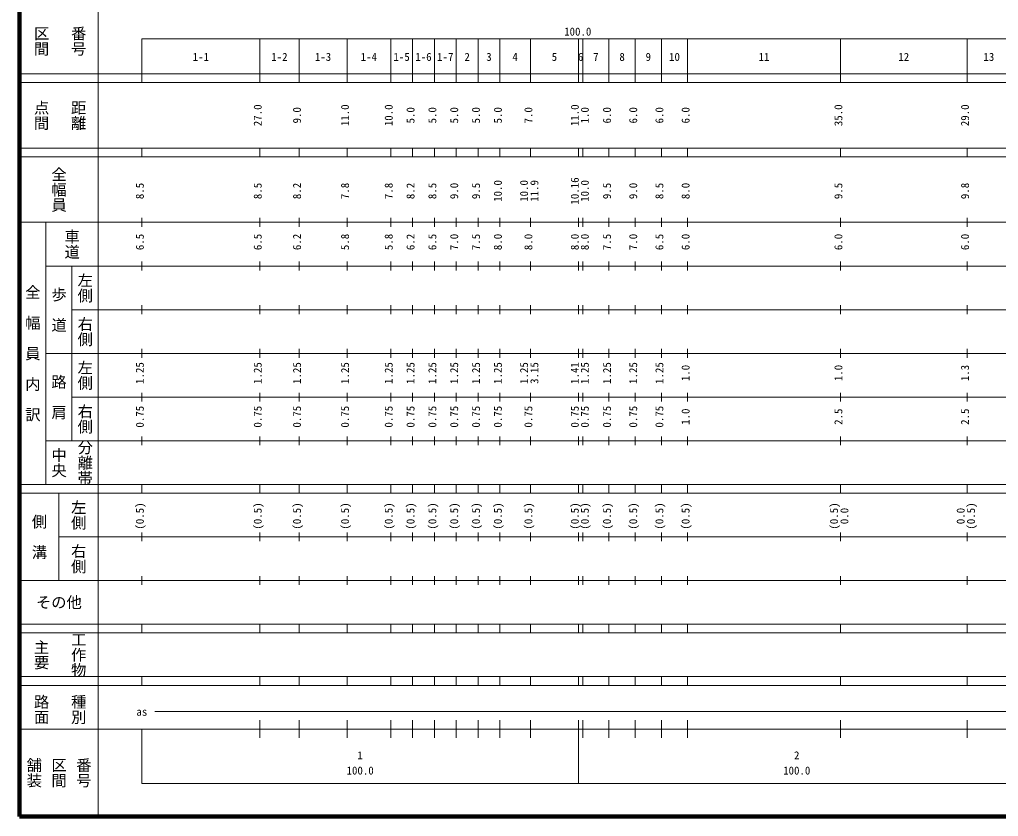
# Model space of a CAD drawing. Units: millimetres, scale not verified. Extents: x 40000 to 680000, y 20000 to 380000.
# Drawn here: x 40000 to 264194, y 20000 to 202409 of the extents above; entities that cross this region are included whole.
import ezdxf
from ezdxf.enums import TextEntityAlignment as Align

# ---------------------------------------------------------------- set-up
doc = ezdxf.new("R2010")
doc.units = ezdxf.units.MM
doc.header["$LTSCALE"] = 1000
doc.layers.add('M-TTL', color=2, linetype='Continuous', lineweight=140)
doc.layers.add('M-TTL-BAND', color=7, linetype='Continuous', lineweight=13)
doc.styles.add('@ＭＳ ゴシック', font='')
doc.styles.add('ＭＳ ゴシック', font='')
doc.styles.get('@ＭＳ ゴシック').set_extended_font_data('@MS Gothic')
doc.styles.get('ＭＳ ゴシック').set_extended_font_data('MS Gothic')

msp = doc.modelspace()

# ---------------------------------------------------------------- linework, layer by layer
at = {"layer": 'M-TTL'}
for p, q in [((40000, 380000), (40000, 20000)), ((40000, 20000), (680000, 20000))]:
    msp.add_line(p, q, dxfattribs=at)
at = {"layer": 'M-TTL-BAND'}
for p, q in [((58000, 370000), (58000, 20000)), ((68000, 198000), (579000, 198000)), ((68000, 198000), (68000, 188000)), ((95000, 188000), (95000, 198000)), ((104000, 188000), (104000, 198000)), ((115000, 188000), (115000, 198000)), ((125000, 188000), (125000, 198000)), ((130000, 188000), (130000, 198000)), ((135000, 188000), (135000, 198000)), ((140000, 188000), (140000, 198000)), ((145000, 188000), (145000, 198000)), ((150000, 188000), (150000, 198000)), ((157000, 188000), (157000, 198000)), ((168000, 188000), (168000, 198000)), ((169000, 188000), (169000, 198000)), ((175000, 188000), (175000, 198000)), ((181000, 188000), (181000, 198000)), ((187000, 188000), (187000, 198000)), ((193000, 188000), (193000, 198000)), ((228000, 188000), (228000, 198000)), ((257000, 188000), (257000, 198000)), ((40000, 190000), (579000, 190000)), ((40000, 188000), (579000, 188000)), ((40000, 173000), (579000, 173000)), ((68000, 171000), (68000, 173000)), ((95000, 171000), (95000, 173000)), ((104000, 171000), (104000, 173000)), ((115000, 171000), (115000, 173000)), ((125000, 171000), (125000, 173000)), ((130000, 171000), (130000, 173000)), ((135000, 171000), (135000, 173000)), ((140000, 171000), (140000, 173000)), ((145000, 171000), (145000, 173000)), ((150000, 171000), (150000, 173000)), ((157000, 171000), (157000, 173000)), ((168000, 171000), (168000, 173000)), ((169000, 171000), (169000, 173000)), ((175000, 171000), (175000, 173000)), ((181000, 171000), (181000, 173000)), ((187000, 171000), (187000, 173000)), ((193000, 171000), (193000, 173000)), ((228000, 171000), (228000, 173000)), ((257000, 171000), (257000, 173000)), ((40000, 171000), (579000, 171000)), ((68000, 155000), (68000, 157000)), ((95000, 155000), (95000, 157000)), ((104000, 155000), (104000, 157000)), ((115000, 155000), (115000, 157000)), ((125000, 155000), (125000, 157000)), ((130000, 155000), (130000, 157000)), ((135000, 155000), (135000, 157000)), ((140000, 155000), (140000, 157000)), ((145000, 155000), (145000, 157000)), ((150000, 155000), (150000, 157000)), ((157000, 155000), (157000, 157000)), ((168000, 155000), (168000, 157000)), ((169000, 155000), (169000, 157000)), ((175000, 155000), (175000, 157000)), ((181000, 155000), (181000, 157000)), ((187000, 155000), (187000, 157000)), ((193000, 155000), (193000, 157000)), ((228000, 155000), (228000, 157000)), ((257000, 155000), (257000, 157000)), ((40000, 156000), (579000, 156000)), ((46000, 96000), (46000, 156000)), ((46000, 146000), (579000, 146000)), ((52000, 146000), (52000, 106000)), ((68000, 145000), (68000, 147000)), ((95000, 145000), (95000, 147000)), ((104000, 145000), (104000, 147000)), ((115000, 145000), (115000, 147000)), ((125000, 145000), (125000, 147000)), ((130000, 145000), (130000, 147000)), ((135000, 145000), (135000, 147000)), ((140000, 145000), (140000, 147000)), ((145000, 145000), (145000, 147000)), ((150000, 145000), (150000, 147000)), ((157000, 145000), (157000, 147000)), ((168000, 145000), (168000, 147000)), ((169000, 145000), (169000, 147000)), ((175000, 145000), (175000, 147000)), ((181000, 145000), (181000, 147000)), ((187000, 145000), (187000, 147000)), ((193000, 145000), (193000, 147000)), ((228000, 145000), (228000, 147000)), ((257000, 145000), (257000, 147000)), ((68000, 135000), (68000, 137000)), ((95000, 135000), (95000, 137000)), ((104000, 135000), (104000, 137000)), ((115000, 135000), (115000, 137000)), ((125000, 135000), (125000, 137000)), ((130000, 135000), (130000, 137000)), ((135000, 135000), (135000, 137000)), ((140000, 135000), (140000, 137000)), ((145000, 135000), (145000, 137000)), ((150000, 135000), (150000, 137000)), ((157000, 135000), (157000, 137000)), ((168000, 135000), (168000, 137000)), ((169000, 135000), (169000, 137000)), ((175000, 135000), (175000, 137000)), ((181000, 135000), (181000, 137000)), ((187000, 135000), (187000, 137000)), ((193000, 135000), (193000, 137000)), ((228000, 135000), (228000, 137000)), ((257000, 135000), (257000, 137000)), ((52000, 136000), (579000, 136000)), ((46000, 126000), (579000, 126000)), ((68000, 125000), (68000, 127000)), ((95000, 125000), (95000, 127000)), ((104000, 125000), (104000, 127000)), ((115000, 125000), (115000, 127000)), ((125000, 125000), (125000, 127000)), ((130000, 125000), (130000, 127000)), ((135000, 125000), (135000, 127000)), ((140000, 125000), (140000, 127000)), ((145000, 125000), (145000, 127000)), ((150000, 125000), (150000, 127000)), ((157000, 125000), (157000, 127000)), ((168000, 125000), (168000, 127000)), ((169000, 125000), (169000, 127000)), ((175000, 125000), (175000, 127000)), ((181000, 125000), (181000, 127000)), ((187000, 125000), (187000, 127000)), ((193000, 125000), (193000, 127000)), ((228000, 125000), (228000, 127000)), ((257000, 125000), (257000, 127000)), ((68000, 115000), (68000, 117000)), ((95000, 115000), (95000, 117000)), ((104000, 115000), (104000, 117000)), ((115000, 115000), (115000, 117000)), ((125000, 115000), (125000, 117000)), ((130000, 115000), (130000, 117000)), ((135000, 115000), (135000, 117000)), ((140000, 115000), (140000, 117000)), ((145000, 115000), (145000, 117000)), ((150000, 115000), (150000, 117000)), ((157000, 115000), (157000, 117000)), ((168000, 115000), (168000, 117000)), ((169000, 115000), (169000, 117000)), ((175000, 115000), (175000, 117000)), ((181000, 115000), (181000, 117000)), ((187000, 115000), (187000, 117000)), ((193000, 115000), (193000, 117000)), ((228000, 115000), (228000, 117000)), ((257000, 115000), (257000, 117000)), ((52000, 116000), (579000, 116000)), ((46000, 106000), (579000, 106000)), ((68000, 105000), (68000, 107000)), ((95000, 105000), (95000, 107000)), ((104000, 105000), (104000, 107000)), ((115000, 105000), (115000, 107000)), ((125000, 105000), (125000, 107000)), ((130000, 105000), (130000, 107000)), ((135000, 105000), (135000, 107000)), ((140000, 105000), (140000, 107000)), ((145000, 105000), (145000, 107000)), ((150000, 105000), (150000, 107000)), ((157000, 105000), (157000, 107000)), ((168000, 105000), (168000, 107000)), ((169000, 105000), (169000, 107000)), ((175000, 105000), (175000, 107000)), ((181000, 105000), (181000, 107000)), ((187000, 105000), (187000, 107000)), ((193000, 105000), (193000, 107000)), ((228000, 105000), (228000, 107000)), ((257000, 105000), (257000, 107000)), ((40000, 96000), (579000, 96000)), ((68000, 94000), (68000, 96000)), ((95000, 94000), (95000, 96000)), ((104000, 94000), (104000, 96000)), ((115000, 94000), (115000, 96000)), ((125000, 94000), (125000, 96000)), ((130000, 94000), (130000, 96000)), ((135000, 94000), (135000, 96000)), ((140000, 94000), (140000, 96000)), ((145000, 94000), (145000, 96000)), ((150000, 94000), (150000, 96000)), ((157000, 94000), (157000, 96000)), ((168000, 94000), (168000, 96000)), ((169000, 94000), (169000, 96000)), ((175000, 94000), (175000, 96000)), ((181000, 94000), (181000, 96000)), ((187000, 94000), (187000, 96000)), ((193000, 94000), (193000, 96000)), ((228000, 94000), (228000, 96000)), ((257000, 94000), (257000, 96000)), ((40000, 94000), (579000, 94000)), ((49000, 94000), (49000, 74000)), ((49000, 84000), (579000, 84000)), ((68000, 83000), (68000, 85000)), ((95000, 83000), (95000, 85000)), ((104000, 83000), (104000, 85000)), ((115000, 83000), (115000, 85000)), ((125000, 83000), (125000, 85000)), ((130000, 83000), (130000, 85000)), ((135000, 83000), (135000, 85000)), ((140000, 83000), (140000, 85000)), ((145000, 83000), (145000, 85000)), ((150000, 83000), (150000, 85000)), ((157000, 83000), (157000, 85000)), ((168000, 83000), (168000, 85000)), ((169000, 83000), (169000, 85000)), ((175000, 83000), (175000, 85000)), ((181000, 83000), (181000, 85000)), ((187000, 83000), (187000, 85000)), ((193000, 83000), (193000, 85000)), ((228000, 83000), (228000, 85000)), ((257000, 83000), (257000, 85000)), ((40000, 74000), (579000, 74000)), ((68000, 73000), (68000, 75000)), ((95000, 73000), (95000, 75000)), ((104000, 73000), (104000, 75000)), ((115000, 73000), (115000, 75000)), ((125000, 73000), (125000, 75000)), ((130000, 73000), (130000, 75000)), ((135000, 73000), (135000, 75000)), ((140000, 73000), (140000, 75000)), ((145000, 73000), (145000, 75000)), ((150000, 73000), (150000, 75000)), ((157000, 73000), (157000, 75000)), ((168000, 73000), (168000, 75000)), ((169000, 73000), (169000, 75000)), ((175000, 73000), (175000, 75000)), ((181000, 73000), (181000, 75000)), ((187000, 73000), (187000, 75000)), ((193000, 73000), (193000, 75000)), ((228000, 73000), (228000, 75000)), ((257000, 73000), (257000, 75000)), ((40000, 64000), (579000, 64000)), ((68000, 62000), (68000, 64000)), ((95000, 62000), (95000, 64000)), ((104000, 62000), (104000, 64000)), ((115000, 62000), (115000, 64000)), ((125000, 62000), (125000, 64000)), ((130000, 62000), (130000, 64000)), ((135000, 62000), (135000, 64000)), ((140000, 62000), (140000, 64000)), ((145000, 62000), (145000, 64000)), ((150000, 62000), (150000, 64000)), ((157000, 62000), (157000, 64000)), ((168000, 62000), (168000, 64000)), ((169000, 62000), (169000, 64000)), ((175000, 62000), (175000, 64000)), ((181000, 62000), (181000, 64000)), ((187000, 62000), (187000, 64000)), ((193000, 62000), (193000, 64000)), ((228000, 62000), (228000, 64000)), ((257000, 62000), (257000, 64000)), ((40000, 62000), (579000, 62000)), ((40000, 52000), (579000, 52000)), ((68000, 50000), (68000, 52000)), ((95000, 50000), (95000, 52000)), ((104000, 50000), (104000, 52000)), ((115000, 50000), (115000, 52000)), ((125000, 50000), (125000, 52000)), ((130000, 50000), (130000, 52000)), ((135000, 50000), (135000, 52000)), ((140000, 50000), (140000, 52000)), ((145000, 50000), (145000, 52000)), ((150000, 50000), (150000, 52000)), ((157000, 50000), (157000, 52000)), ((168000, 50000), (168000, 52000)), ((169000, 50000), (169000, 52000)), ((175000, 50000), (175000, 52000)), ((181000, 50000), (181000, 52000)), ((187000, 50000), (187000, 52000)), ((193000, 50000), (193000, 52000)), ((228000, 50000), (228000, 52000)), ((257000, 50000), (257000, 52000)), ((40000, 50000), (579000, 50000)), ((71000, 44000), (558000, 44000)), ((95000, 38000), (95000, 42000)), ((104000, 38000), (104000, 42000)), ((115000, 38000), (115000, 42000)), ((125000, 38000), (125000, 42000)), ((130000, 38000), (130000, 42000)), ((135000, 38000), (135000, 42000)), ((140000, 38000), (140000, 42000)), ((145000, 38000), (145000, 42000)), ((150000, 38000), (150000, 42000)), ((157000, 38000), (157000, 42000)), ((168000, 27500), (168000, 42000)), ((169000, 38000), (169000, 42000)), ((175000, 38000), (175000, 42000)), ((181000, 38000), (181000, 42000)), ((187000, 38000), (187000, 42000)), ((193000, 38000), (193000, 42000)), ((228000, 38000), (228000, 42000)), ((257000, 38000), (257000, 42000)), ((40000, 40000), (579000, 40000)), ((68000, 40000), (68000, 27500)), ((68000, 27500), (579000, 27500))]:
    msp.add_line(p, q, dxfattribs=at)

# ---------------------------------------------------------------- texts
at = {"layer": 'M-TTL-BAND', "style": '@ＭＳ ゴシック'}
for s, p in [('区間', (45000, 197500)), ('番号', (53500, 197500)), ('点間', (45000, 180500)), ('距離', (53500, 180500)), ('全幅員', (49000, 163500)), ('車道', (52000, 151000)), ('左側', (55000, 141000)), ('全\u3000幅\u3000員\u3000内\u3000訳', (43000, 126000)), ('歩\u3000道', (49000, 136000)), ('右側', (55000, 131000)), ('左側', (55000, 121000)), ('路\u3000肩', (49000, 116000)), ('右側', (55000, 111000)), ('分離帯', (55000, 101000)), ('中央', (49000, 101000)), ('左側', (53500, 89000)), ('側\u3000溝', (44500, 84000)), ('右側', (53500, 79000)), ('工作物', (53500, 57000)), ('主要', (45000, 57000)), ('路面', (45000, 44500)), ('種別', (53500, 44500)), ('舗装', (43333, 30000)), ('区間', (49000, 30000)), ('番号', (54667, 30000))]:
    msp.add_text(s, height=2566, rotation=270, dxfattribs=at).set_placement(p, align=Align.MIDDLE_CENTER)
at = {"layer": 'M-TTL-BAND', "style": 'ＭＳ ゴシック'}
for s, p in [('100.0', (167844, 198195)), ('1-1', (81500, 192405)), ('1-2', (99500, 192405)), ('1-3', (109500, 192405)), ('1-4', (120000, 192405)), ('1-5', (127500, 192405)), ('1-6', (132500, 192405)), ('1-7', (137500, 192405)), ('2', (142500, 192405)), ('3', (147500, 192405)), ('4', (153500, 192405)), ('5', (162500, 192405)), ('6', (168500, 192405)), ('7', (172000, 192405)), ('8', (178000, 192405)), ('9', (184000, 192405)), ('10', (190000, 192405)), ('11', (210500, 192405)), ('12', (242500, 192405)), ('13', (262000, 192405)), ('as', (68000, 42500)), ('1', (118000, 32523)), ('2', (218000, 32523)), ('100.0', (118000, 29033)), ('100.0', (218000, 29033))]:
    msp.add_text(s, height=1833, dxfattribs=at).set_placement(p, align=Align.BOTTOM_CENTER)
for s, p in [('27.0', (96000, 180500)), ('9.0', (105000, 180500)), ('11.0', (116000, 180500)), ('10.0', (126000, 180500)), ('5.0', (131000, 180500)), ('5.0', (136000, 180500)), ('5.0', (141000, 180500)), ('5.0', (146000, 180500)), ('5.0', (151000, 180500)), ('7.0', (158000, 180500)), ('11.0', (168625, 180500)), ('1.0', (170921, 180500)), ('6.0', (176000, 180500)), ('6.0', (182000, 180500)), ('6.0', (188000, 180500)), ('6.0', (194000, 180500)), ('35.0', (229000, 180500)), ('29.0', (258000, 180500)), ('10.16', (168625, 163174)), ('8.5', (69000, 163174)), ('8.5', (96000, 163174)), ('8.2', (105000, 163174)), ('7.8', (116000, 163174)), ('7.8', (126000, 163174)), ('8.2', (131000, 163174)), ('8.5', (136000, 163174)), ('9.0', (141000, 163174)), ('9.5', (146000, 163174)), ('10.0', (151000, 163174)), ('10.0', (157000, 163174)), ('11.9', (159370, 163174)), ('10.0', (170921, 163174)), ('9.5', (176000, 163174)), ('9.0', (182000, 163174)), ('8.5', (188000, 163174)), ('8.0', (194000, 163174)), ('9.5', (229000, 163174)), ('9.8', (258000, 163174)), ('6.5', (69000, 151500)), ('6.5', (96000, 151500)), ('6.2', (105000, 151500)), ('5.8', (116000, 151500)), ('5.8', (126000, 151500)), ('6.2', (131000, 151500)), ('6.5', (136000, 151500)), ('7.0', (141000, 151500)), ('7.5', (146000, 151500)), ('8.0', (151000, 151500)), ('8.0', (158000, 151500)), ('8.0', (168625, 151500)), ('8.0', (170921, 151500)), ('7.5', (176000, 151500)), ('7.0', (182000, 151500)), ('6.5', (188000, 151500)), ('6.0', (194000, 151500)), ('6.0', (229000, 151500)), ('6.0', (258000, 151500)), ('1.25', (69000, 121500)), ('1.25', (96000, 121500)), ('1.25', (105000, 121500)), ('1.25', (116000, 121500)), ('1.25', (126000, 121500)), ('1.25', (131000, 121500)), ('1.25', (136000, 121500)), ('1.25', (141000, 121500)), ('1.25', (146000, 121500)), ('1.25', (151000, 121500)), ('1.25', (157000, 121500)), ('3.15', (159370, 121500)), ('1.41', (168625, 121500)), ('1.25', (170921, 121500)), ('1.25', (176000, 121500)), ('1.25', (182000, 121500)), ('1.25', (188000, 121500)), ('1.0', (194000, 121500)), ('1.0', (229000, 121500)), ('1.3', (258000, 121500)), ('0.75', (69000, 111500)), ('0.75', (96000, 111500)), ('0.75', (105000, 111500)), ('0.75', (116000, 111500)), ('0.75', (126000, 111500)), ('0.75', (131000, 111500)), ('0.75', (136000, 111500)), ('0.75', (141000, 111500)), ('0.75', (146000, 111500)), ('0.75', (151000, 111500)), ('0.75', (158000, 111500)), ('0.75', (168625, 111500)), ('0.75', (170921, 111500)), ('0.75', (176000, 111500)), ('0.75', (182000, 111500)), ('0.75', (188000, 111500)), ('1.0', (194000, 111500)), ('2.5', (229000, 111500)), ('2.5', (258000, 111500)), ('(0.5)', (69000, 88764)), ('(0.5)', (96000, 88764)), ('(0.5)', (105000, 88764)), ('(0.5)', (116000, 88764)), ('(0.5)', (126000, 88764)), ('(0.5)', (131000, 88764)), ('(0.5)', (136000, 88764)), ('(0.5)', (141000, 88764)), ('(0.5)', (146000, 88764)), ('(0.5)', (151000, 88764)), ('(0.5)', (158000, 88764)), ('(0.5)', (168625, 88764)), ('(0.5)', (170921, 88764)), ('(0.5)', (176000, 88764)), ('(0.5)', (182000, 88764)), ('(0.5)', (188000, 88764)), ('(0.5)', (194000, 88764)), ('(0.5)', (228000, 88764)), ('0.0', (230370, 88764)), ('0.0', (257000, 88764)), ('(0.5)', (259370, 88764))]:
    msp.add_text(s, height=1833, rotation=90, dxfattribs=at).set_placement(p, align=Align.BOTTOM_CENTER)
msp.add_text('その他', height=2566, dxfattribs=at).set_placement((49000, 69000), align=Align.MIDDLE_CENTER)

doc.saveas('drawing.dxf')
